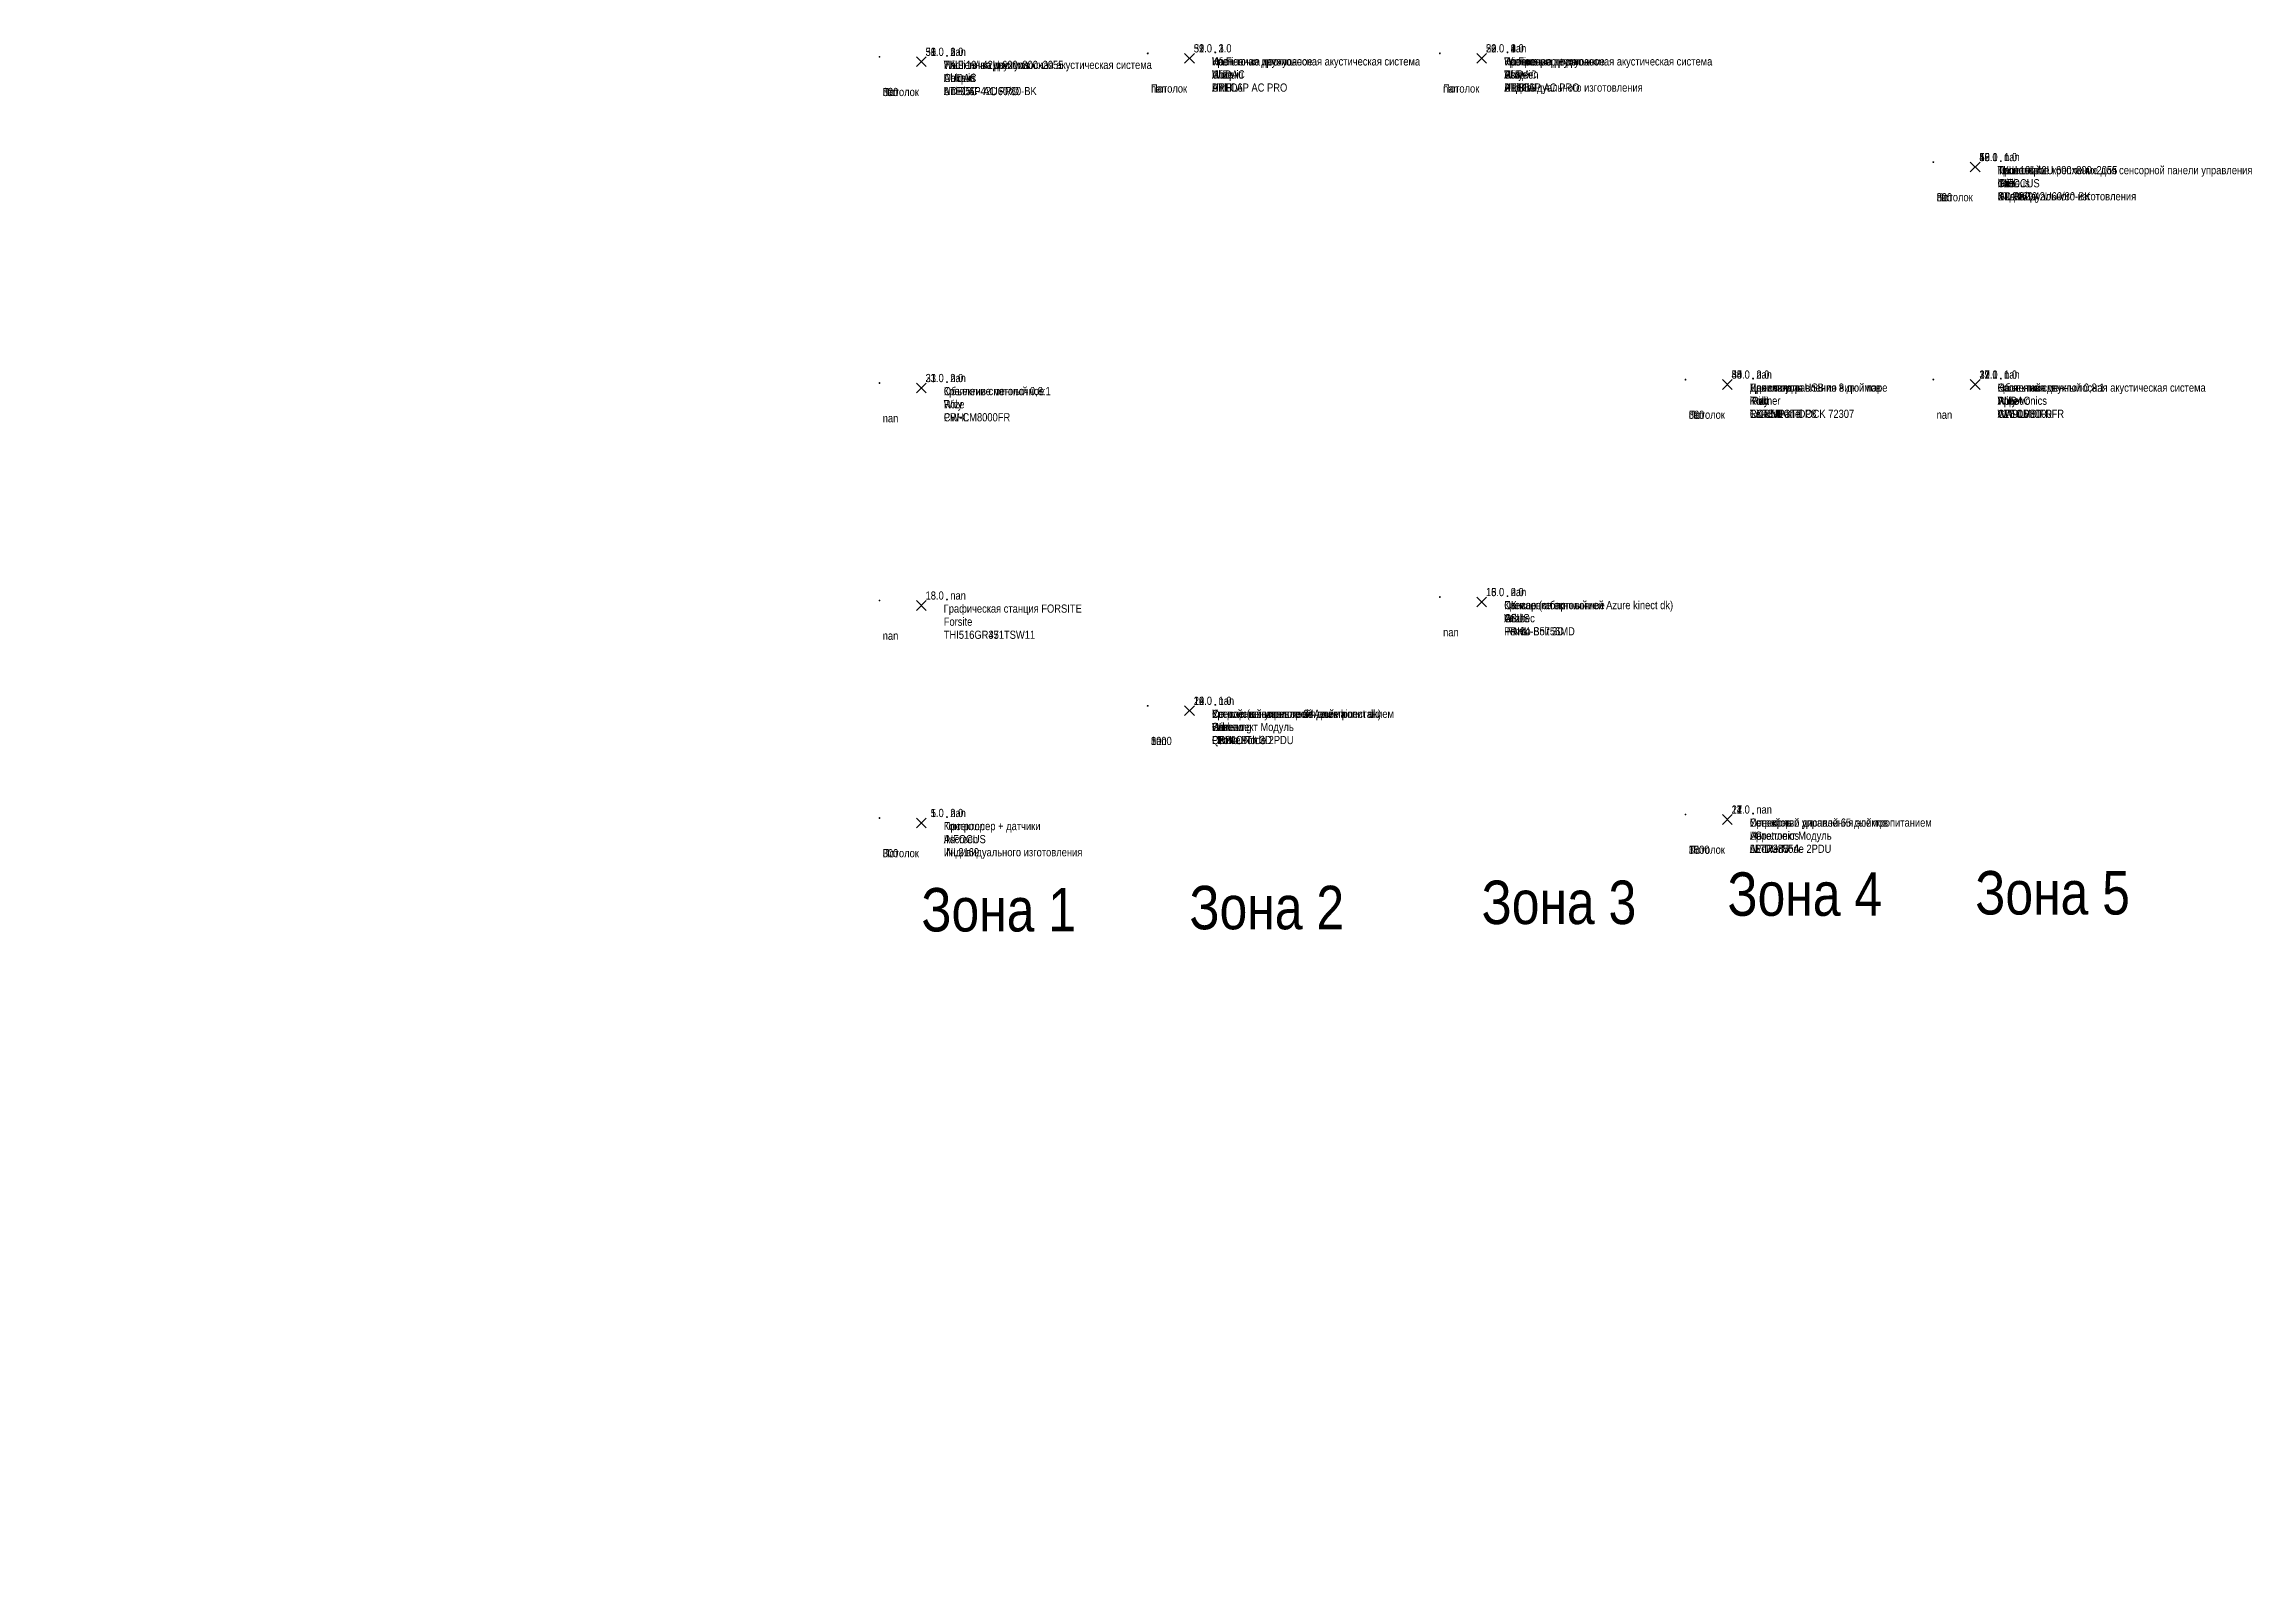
# Model space of a CAD drawing. Header units: millimetres. Extents: x -1423 to 8725, y -1423 to 5565.
import ezdxf
from ezdxf.enums import TextEntityAlignment as Align

# ---------------------------------------------------------------- set-up
doc = ezdxf.new("R2010")
doc.units = ezdxf.units.MM
doc.layers.get('0').update_dxf_attribs({"lineweight": 0})
doc.layers.get('Defpoints').update_dxf_attribs({"color": 254})
doc.layers.add('_AS-Зоны', color=7, linetype='Continuous', lineweight=0)
doc.styles.add('_АС-АНН 2.5', font='ARIALN.TTF', dxfattribs={"height": 2.5})

# ---------------------------------------------------------------- blocks, each defined once
blk = doc.blocks.new('_AS_Base_blck')
for points in [[(-1.5, 1.5), (1.5, -1.5)], [(1.5, 1.5), (-1.5, -1.5)]]:
    blk.add_lwpolyline(points)
for centre in [(-12.82, 1.5), (7.88, 1.8)]:
    blk.add_circle(centre, 0.13)
at = {"style": '_АС-АНН 2.5'}
for tag, p in [('7ЭВ', (-13.81, 1.5)), ('1НОМЕР', (6.88, 1.8))]:
    blk.add_attdef(tag, text='', height=2.5, dxfattribs=at).set_placement(p, align=Align.RIGHT)
for tag, p in [('8МОЩЬ', (-11.82, 1.5)), ('9ЛВС', (-11.82, -2.51)), ('3НАИМЕНОВАНИЕ', (6.88, -2.21)), ('2ПОД_НОМЕР', (8.88, 1.8)), ('10ВЫВОД', (-11.82, -6.52)), ('4ПРОИЗВОДИТЕЛЬ', (6.88, -6.22)), ('11ВЫСОТА', (-11.82, -10.52)), ('5МОДЕЛЬ', (6.88, -10.23)), ('6ЗОНА', (6.88, -14.23))]:
    blk.add_attdef(tag, p, '', height=2.5, dxfattribs=at)

msp = doc.modelspace()

# ---------------------------------------------------------------- linework, layer by layer
at = {"layer": 'Defpoints'}
msp.add_lwpolyline([(0, 0, 0, 300, 0), (-424, -424, 0, 0, 0), (-1273, -1273, 0, 0, 0)], format="xyseb", dxfattribs=at)

# ---------------------------------------------------------------- block references
at = {"layer": '_AS-Зоны', "xscale": 15, "yscale": 15, "zscale": 15}
for p, values in [((2609, 5484), {'1НОМЕР': '39.0', '2ПОД_НОМЕР': '2.0', '3НАИМЕНОВАНИЕ': 'Настенная двухполосная акустическая система', '4ПРОИЗВОДИТЕЛЬ': 'AUDAC', '5МОДЕЛЬ': 'ATEO6', '11ВЫСОТА': 'nan'}), ((2609, 5484), {'1НОМЕР': '51.0', '2ПОД_НОМЕР': '1.0', '3НАИМЕНОВАНИЕ': 'Wi-Fi точка доступа', '4ПРОИЗВОДИТЕЛЬ': 'Ubiquiti', '5МОДЕЛЬ': 'UniFi AP AC PRO', '11ВЫСОТА': 'Потолок'}), ((2609, 5484), {'1НОМЕР': '56.0', '2ПОД_НОМЕР': 'nan', '3НАИМЕНОВАНИЕ': 'ТКШ 19" 42U 600x800x2055', '4ПРОИЗВОДИТЕЛЬ': 'Cabeus', '5МОДЕЛЬ': 'ND-05C-42U60/80-BK', '11ВЫСОТА': '300'}), ((3842, 5500), {'1НОМЕР': '32.0', '2ПОД_НОМЕР': '1.0', '3НАИМЕНОВАНИЕ': 'Крепление потолочное', '4ПРОИЗВОДИТЕЛЬ': 'Wize', '5МОДЕЛЬ': 'PRHL', '11ВЫСОТА': 'nan'}), ((3842, 5500), {'1НОМЕР': '39.0', '2ПОД_НОМЕР': '3.0', '3НАИМЕНОВАНИЕ': 'Настенная двухполосная акустическая система', '4ПРОИЗВОДИТЕЛЬ': 'AUDAC', '5МОДЕЛЬ': 'ATEO6', '11ВЫСОТА': 'nan'}), ((3842, 5500), {'1НОМЕР': '51.0', '2ПОД_НОМЕР': '2.0', '3НАИМЕНОВАНИЕ': 'Wi-Fi точка доступа', '4ПРОИЗВОДИТЕЛЬ': 'Ubiquiti', '5МОДЕЛЬ': 'UniFi AP AC PRO', '11ВЫСОТА': 'Потолок'}), ((5185, 5500), {'1НОМЕР': '20.0', '2ПОД_НОМЕР': 'nan', '3НАИМЕНОВАНИЕ': 'Контроллер + датчики', '4ПРОИЗВОДИТЕЛЬ': 'Ascreen', '5МОДЕЛЬ': 'Индивидуального изготовления', '11ВЫСОТА': 'nan'}), ((5185, 5500), {'1НОМЕР': '30.0', '2ПОД_НОМЕР': '1.0', '3НАИМЕНОВАНИЕ': 'Проектор', '4ПРОИЗВОДИТЕЛЬ': 'Roly', '5МОДЕЛЬ': 'RL-85U', '11ВЫСОТА': 'Потолок'}), ((5185, 5500), {'1НОМЕР': '32.0', '2ПОД_НОМЕР': '2.0', '3НАИМЕНОВАНИЕ': 'Крепление потолочное', '4ПРОИЗВОДИТЕЛЬ': 'Wize', '5МОДЕЛЬ': 'PRHL', '11ВЫСОТА': 'nan'}), ((5185, 5500), {'1НОМЕР': '39.0', '2ПОД_НОМЕР': '4.0', '3НАИМЕНОВАНИЕ': 'Настенная двухполосная акустическая система', '4ПРОИЗВОДИТЕЛЬ': 'AUDAC', '5МОДЕЛЬ': 'ATEO6', '11ВЫСОТА': 'nan'}), ((5185, 5500), {'1НОМЕР': '51.0', '2ПОД_НОМЕР': '3.0', '3НАИМЕНОВАНИЕ': 'Wi-Fi точка доступа', '4ПРОИЗВОДИТЕЛЬ': 'Ubiquiti', '5МОДЕЛЬ': 'UniFi AP AC PRO', '11ВЫСОТА': 'Потолок'}), ((7453, 5000), {'1НОМЕР': '5.0', '2ПОД_НОМЕР': '1.0', '3НАИМЕНОВАНИЕ': 'Проектор', '4ПРОИЗВОДИТЕЛЬ': 'INFOCUS', '5МОДЕЛЬ': 'INL2169', '11ВЫСОТА': 'Потолок'}), ((7453, 5000), {'1НОМЕР': '12.1', '2ПОД_НОМЕР': 'nan', '3НАИМЕНОВАНИЕ': 'Кронштейн', '4ПРОИЗВОДИТЕЛЬ': 'nan', '5МОДЕЛЬ': 'Индивидуального изготовления', '11ВЫСОТА': 'nan'}), ((7453, 5000), {'1НОМЕР': '49.0', '2ПОД_НОМЕР': 'nan', '3НАИМЕНОВАНИЕ': 'Настольное крепление для сенсорной панели управления', '4ПРОИЗВОДИТЕЛЬ': 'iRidi', '5МОДЕЛЬ': 'ST-P8/10', '11ВЫСОТА': 'nan'}), ((7453, 5000), {'1НОМЕР': '56.0', '2ПОД_НОМЕР': 'nan', '3НАИМЕНОВАНИЕ': 'ТКШ 19" 42U 600x800x2055', '4ПРОИЗВОДИТЕЛЬ': 'Cabeus', '5МОДЕЛЬ': 'ND-05C-42U60/80-BK', '11ВЫСОТА': '300'}), ((6314, 4000), {'1НОМЕР': '30.0', '2ПОД_НОМЕР': '2.0', '3НАИМЕНОВАНИЕ': 'Проектор', '4ПРОИЗВОДИТЕЛЬ': 'Roly', '5МОДЕЛЬ': 'RL-85U', '11ВЫСОТА': 'Потолок'}), ((6314, 4000), {'1НОМЕР': '34.0', '2ПОД_НОМЕР': 'nan', '3НАИМЕНОВАНИЕ': 'Удлинитель USB по витой паре', '4ПРОИЗВОДИТЕЛЬ': 'Kramer', '5МОДЕЛЬ': 'EXT3-U-KIT', '11ВЫСОТА': '300'}), ((6314, 4000), {'1НОМЕР': '48.0', '2ПОД_НОМЕР': 'nan', '3НАИМЕНОВАНИЕ': 'Панель управления 8 дюймов', '4ПРОИЗВОДИТЕЛЬ': 'iRidi', '5МОДЕЛЬ': 'Touch Panel P8', '11ВЫСОТА': '30'}), ((6314, 4000), {'1НОМЕР': '55.0', '2ПОД_НОМЕР': 'nan', '3НАИМЕНОВАНИЕ': 'Док станция', '4ПРОИЗВОДИТЕЛЬ': 'iPort', '5МОДЕЛЬ': 'CONNECT DOCK 72307', '11ВЫСОТА': 'nan'}), ((7453, 4000), {'1НОМЕР': '22.0', '2ПОД_НОМЕР': 'nan', '3НАИМЕНОВАНИЕ': 'Объектив сменный 0,8:1', '4ПРОИЗВОДИТЕЛЬ': 'Appotronics', '5МОДЕЛЬ': 'AL-DL080FR  ', '11ВЫСОТА': 'nan'}), ((7453, 4000), {'1НОМЕР': '31.0', '2ПОД_НОМЕР': '1.0', '3НАИМЕНОВАНИЕ': 'Объектив сменный 0,8:1', '4ПРОИЗВОДИТЕЛЬ': 'Roly', '5МОДЕЛЬ': 'CW-CM8000FR', '11ВЫСОТА': 'nan'}), ((7453, 4000), {'1НОМЕР': '39.0', '2ПОД_НОМЕР': '1.0', '3НАИМЕНОВАНИЕ': 'Настенная двухполосная акустическая система', '4ПРОИЗВОДИТЕЛЬ': 'AUDAC', '5МОДЕЛЬ': 'ATEO6', '11ВЫСОТА': 'nan'}), ((7453, 4000), {'1НОМЕР': '17.1', '2ПОД_НОМЕР': 'nan', '3НАИМЕНОВАНИЕ': 'Кронштейн', '4ПРОИЗВОДИТЕЛЬ': 'Wize', '5МОДЕЛЬ': 'WA90', '11ВЫСОТА': 'nan'}), ((2609, 3984), {'1НОМЕР': '23.0', '2ПОД_НОМЕР': 'nan', '3НАИМЕНОВАНИЕ': 'Крепление потолочное', '4ПРОИЗВОДИТЕЛЬ': 'Wize', '5МОДЕЛЬ': 'PRHL', '11ВЫСОТА': 'nan'}), ((2609, 3984), {'1НОМЕР': '31.0', '2ПОД_НОМЕР': '2.0', '3НАИМЕНОВАНИЕ': 'Объектив сменный 0,8:1', '4ПРОИЗВОДИТЕЛЬ': 'Roly', '5МОДЕЛЬ': 'CW-CM8000FR', '11ВЫСОТА': 'nan'}), ((2609, 2984), {'1НОМЕР': '13.0', '2ПОД_НОМЕР': 'nan', '3НАИМЕНОВАНИЕ': 'Графическая станция FORSITE', '4ПРОИЗВОДИТЕЛЬ': 'Forsite', '5МОДЕЛЬ': 'THI516GR351TSW11', '11ВЫСОТА': 'nan'}), ((2609, 2984), {'1НОМЕР': '18.0', '2ПОД_НОМЕР': 'nan', '3НАИМЕНОВАНИЕ': 'Графическая станция FORSITE', '4ПРОИЗВОДИТЕЛЬ': 'Forsite', '5МОДЕЛЬ': 'THI516GR471TSW11', '11ВЫСОТА': 'nan'}), ((5185, 3000), {'1НОМЕР': '3.0', '2ПОД_НОМЕР': 'nan', '3НАИМЕНОВАНИЕ': 'ПК малогабартный', '4ПРОИЗВОДИТЕЛЬ': 'ASUS', '5МОДЕЛЬ': ' PN64-S5756MD', '11ВЫСОТА': 'nan'}), ((5185, 3000), {'1НОМЕР': '6.0', '2ПОД_НОМЕР': '2.0', '3НАИМЕНОВАНИЕ': 'Крепление потолочное', '4ПРОИЗВОДИТЕЛЬ': 'Wize', '5МОДЕЛЬ': 'PRHL', '11ВЫСОТА': 'nan'}), ((5185, 3000), {'1НОМЕР': '15.0', '2ПОД_НОМЕР': 'nan', '3НАИМЕНОВАНИЕ': 'Сенсор (с технологией Azure kinect dk)', '4ПРОИЗВОДИТЕЛЬ': 'Orbbec', '5МОДЕЛЬ': 'Femto Bolt 3D', '11ВЫСОТА': 'nan'}), ((3842, 2500), {'1НОМЕР': '2.0', '2ПОД_НОМЕР': 'nan', '3НАИМЕНОВАНИЕ': 'Сенсорный монитор 24 дюйма', '4ПРОИЗВОДИТЕЛЬ': 'Samsung', '5МОДЕЛЬ': 'QB24C-T', '11ВЫСОТА': 'nan'}), ((3842, 2500), {'1НОМЕР': '6.0', '2ПОД_НОМЕР': '1.0', '3НАИМЕНОВАНИЕ': 'Крепление потолочное', '4ПРОИЗВОДИТЕЛЬ': 'Wize', '5МОДЕЛЬ': 'PRHL', '11ВЫСОТА': 'nan'}), ((3842, 2500), {'1НОМЕР': '14.0', '2ПОД_НОМЕР': 'nan', '3НАИМЕНОВАНИЕ': 'Устройство управления электропитанием', '4ПРОИЗВОДИТЕЛЬ': 'Интеллект Модуль', '5МОДЕЛЬ': 'LPowerNode 2PDU', '11ВЫСОТА': '300'}), ((3842, 2500), {'1НОМЕР': '19.0', '2ПОД_НОМЕР': 'nan', '3НАИМЕНОВАНИЕ': 'Устройство управления электропитанием', '4ПРОИЗВОДИТЕЛЬ': 'Интеллект Модуль', '5МОДЕЛЬ': 'LPowerNode 2PDU', '11ВЫСОТА': '300'}), ((3842, 2500), {'1НОМЕР': '29.0', '2ПОД_НОМЕР': 'nan', '3НАИМЕНОВАНИЕ': 'Сенсор (с технологией Azure kinect dk)', '4ПРОИЗВОДИТЕЛЬ': 'Orbbec', '5МОДЕЛЬ': 'Femto Bolt 3D', '11ВЫСОТА': '1000'}), ((2609, 1984), {'1НОМЕР': '1.0', '2ПОД_НОМЕР': 'nan', '3НАИМЕНОВАНИЕ': 'Контроллер + датчики', '4ПРОИЗВОДИТЕЛЬ': 'Ascreen', '5МОДЕЛЬ': 'Индивидуального изготовления', '11ВЫСОТА': '300'}), ((2609, 1984), {'1НОМЕР': '5.0', '2ПОД_НОМЕР': '2.0', '3НАИМЕНОВАНИЕ': 'Проектор', '4ПРОИЗВОДИТЕЛЬ': 'INFOCUS', '5МОДЕЛЬ': 'INL2169', '11ВЫСОТА': 'Потолок'}), ((6314, 2000), {'1НОМЕР': '4.0', '2ПОД_НОМЕР': 'nan', '3НАИМЕНОВАНИЕ': 'Устройство управления электропитанием', '4ПРОИЗВОДИТЕЛЬ': 'Интеллект Модуль', '5МОДЕЛЬ': 'LPowerNode 2PDU', '11ВЫСОТА': '300'}), ((6314, 2000), {'1НОМЕР': '12.0', '2ПОД_НОМЕР': 'nan', '3НАИМЕНОВАНИЕ': 'Сенсорный дисплей 65 дюймов', '4ПРОИЗВОДИТЕЛЬ': 'LG', '5МОДЕЛЬ': '65TR3DJ ', '11ВЫСОТА': '1500'}), ((6314, 2000), {'1НОМЕР': '17.0', '2ПОД_НОМЕР': 'nan', '3НАИМЕНОВАНИЕ': 'Сенсорный дисплей 65 дюймов', '4ПРОИЗВОДИТЕЛЬ': 'LG', '5МОДЕЛЬ': '65TR3DJ ', '11ВЫСОТА': '1500'}), ((6314, 2000), {'1НОМЕР': '21.0', '2ПОД_НОМЕР': 'nan', '3НАИМЕНОВАНИЕ': 'Проектор', '4ПРОИЗВОДИТЕЛЬ': 'Appotronics', '5МОДЕЛЬ': 'AL-DU855A ', '11ВЫСОТА': 'Потолок'})]:
    msp.add_blockref('_AS_Base_blck', p, dxfattribs=at).add_auto_attribs(values)

# ---------------------------------------------------------------- texts
at = {"layer": '_AS-Зоны', "style": '_АС-АНН 2.5'}
for s, p in [('Зона 4', (6670, 1497)), ('Зона 5', (7809, 1503)), ('Зона 1', (2965, 1425)), ('Зона 2', (4197, 1435)), ('Зона 3', (5540, 1459))]:
    msp.add_text(s, height=200, dxfattribs=at).set_placement(p, align=Align.BOTTOM_CENTER)

doc.saveas('drawing.dxf')
